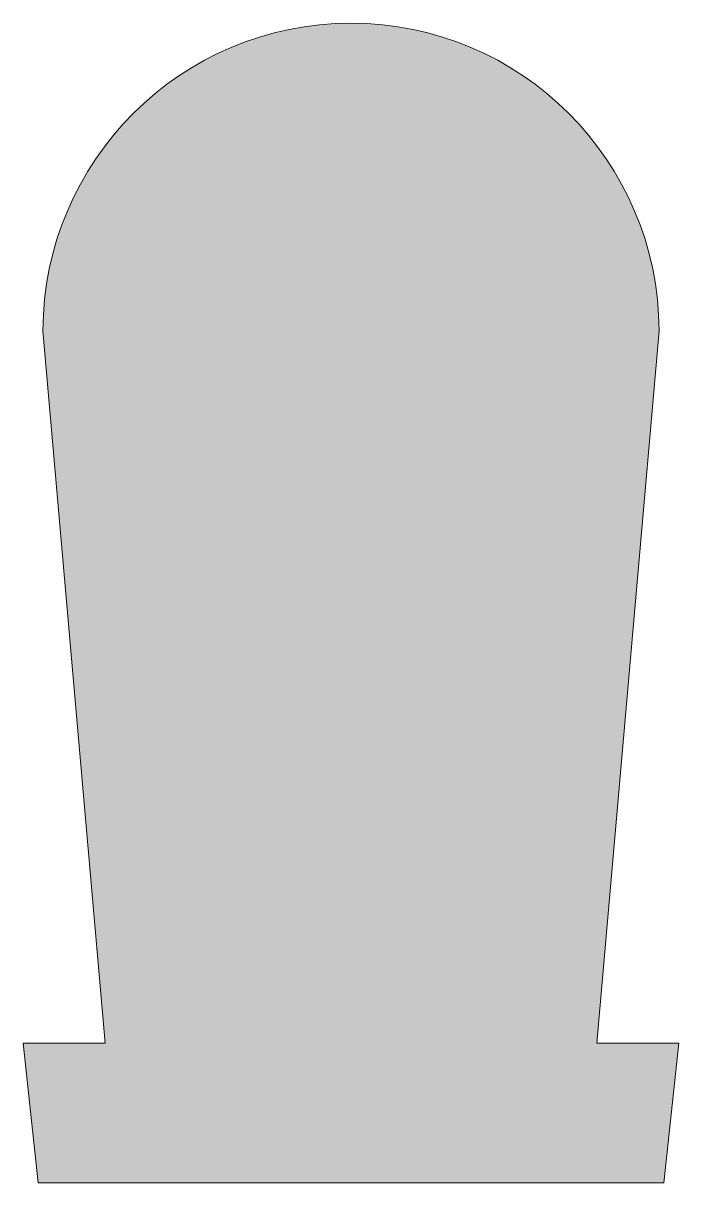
# Model space of a CAD drawing. Header units: inches. Extents: x 0 to 57, y 0 to 102.
import ezdxf

# ---------------------------------------------------------------- set-up
doc = ezdxf.new("R2010")
doc.units = ezdxf.units.IN
doc.header["$MEASUREMENT"] = 0
doc.layers.add('Layer 1', color=7, linetype='Continuous')

msp = doc.modelspace()

# ---------------------------------------------------------------- hatches: boundary and pattern name
at = {"layer": 'Layer 1', "true_color": 0xf05a28}
h = msp.add_hatch(color=20, dxfattribs=at)
h.dxf.hatch_style = 2
edge = h.paths.add_edge_path()
edge.add_spline(control_points=[(50.3, 12.24), (50.3, 12.24), (55.75, 74.65), (55.75, 74.65), (55.71, 89.54), (43.64, 101.6), (28.74, 101.6), (13.85, 101.6), (1.77, 89.54), (1.73, 74.65), (1.73, 74.65), (7.18, 12.24), (7.18, 12.24), (7.18, 12.24), (0, 12.24), (0, 12.24), (0, 12.24), (1.31, 0), (1.31, 0), (1.31, 0), (56.17, 0), (56.17, 0), (56.17, 0), (57.48, 12.24), (57.48, 12.24), (57.48, 12.24), (50.3, 12.24), (50.3, 12.24)], knot_values=[0, 0, 0, 0, 1, 1, 1, 2, 2, 2, 3, 3, 3, 4, 4, 4, 5, 5, 5, 6, 6, 6, 7, 7, 7, 8, 8, 8, 9, 9, 9, 9], degree=3, periodic=1)

# ---------------------------------------------------------------- linework, layer by layer
at = {"layer": 'Layer 1', "lineweight": 0}
msp.add_open_spline([(50.3, 12.24), (50.3, 12.24), (55.75, 74.65), (55.75, 74.65), (55.71, 89.54), (43.64, 101.6), (28.74, 101.6), (13.85, 101.6), (1.77, 89.54), (1.73, 74.65), (1.73, 74.65), (7.18, 12.24), (7.18, 12.24), (7.18, 12.24), (0, 12.24), (0, 12.24), (0, 12.24), (1.31, 0), (1.31, 0), (1.31, 0), (56.17, 0), (56.17, 0), (56.17, 0), (57.48, 12.24), (57.48, 12.24), (57.48, 12.24), (50.3, 12.24), (50.3, 12.24)], degree=3, knots=[0, 0, 0, 0, 1, 1, 1, 2, 2, 2, 3, 3, 3, 4, 4, 4, 5, 5, 5, 6, 6, 6, 7, 7, 7, 8, 8, 8, 9, 9, 9, 9], dxfattribs=at)

doc.saveas('drawing.dxf')
